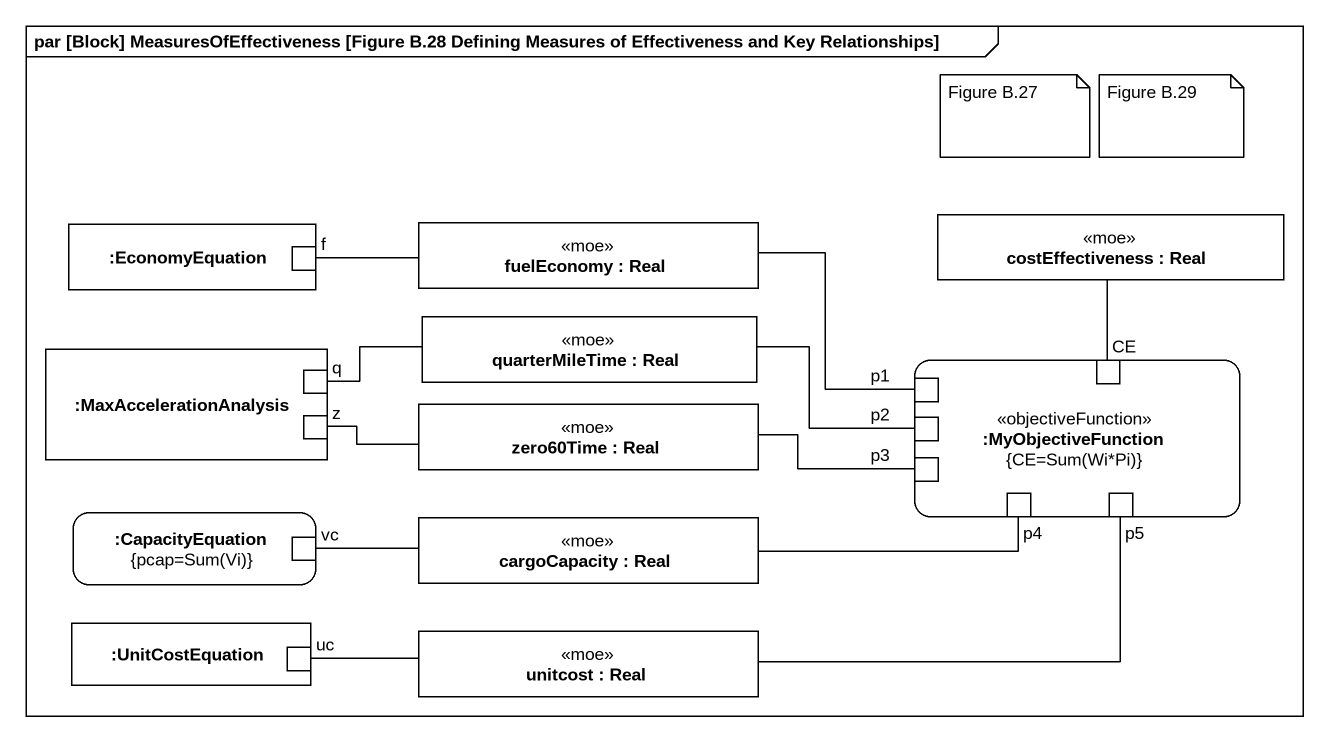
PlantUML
@startuml
mainframe par [Block] MeasuresOfEffectiveness [Figure B.28 Defining Measures of Effectiveness and Key Relationships]
rectangle ":EconomyEquation" as EconomyEquation #FFFFFF {
  port f #FFFFFF
}
rectangle "fuelEconomy : Real" as fuelEconomy <<moe>> #FFFFFF
rectangle "costEffectiveness : Real" as costEffectiveness <<moe>> #FFFFFF
rectangle ":MaxAccelerationAnalysis" as MaxAccelerationAnalysis #FFFFFF {
  port q #FFFFFF
  port z #FFFFFF
}
rectangle "quarterMileTime : Real" as quarterMileTime <<moe>> #FFFFFF
rectangle ":MyObjectiveFunction\n{CE=Sum(Wi*Pi)}" as MyObjectiveFunction <<objectiveFunction>> #FFFFFF {
  port p1 #FFFFFF
  port CE #FFFFFF
  port p2 #FFFFFF
  port p3 #FFFFFF
  port p4 #FFFFFF
  port p5 #FFFFFF
}
rectangle "zero60Time : Real" as zero60Time <<moe>> #FFFFFF
rectangle ":CapacityEquation\n{pcap=Sum(Vi)}" as CapacityEquation #FFFFFF {
  port vc #FFFFFF
}
rectangle "cargoCapacity : Real" as cargoCapacity <<moe>> #FFFFFF
rectangle ":UnitCostEquation" as UnitCostEquation #FFFFFF {
  port uc #FFFFFF
}
rectangle "unitcost : Real" as unitcost <<moe>> #FFFFFF
fuelEconomy -right- p1
f -right- fuelEconomy
q -right- quarterMileTime
quarterMileTime -right- p2
CE -up- costEffectiveness
z -right- zero60Time
zero60Time -right- p3
cargoCapacity -right- p4
vc -right- cargoCapacity
uc -right- unitcost
unitcost -right- p5
note as N1
  Figure B.27
end note
note as N2
  Figure B.29
end note
@enduml
